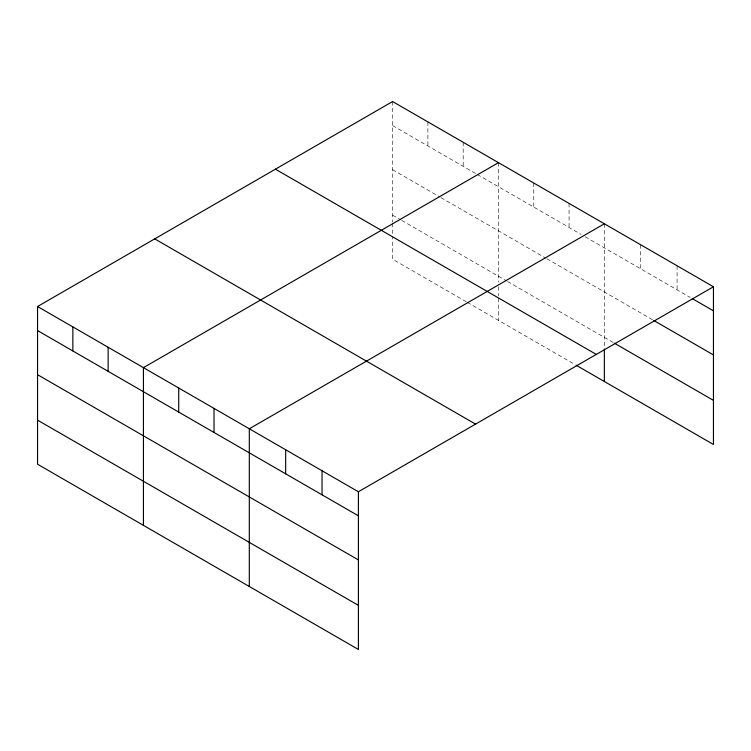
<?xml version="1.0" encoding="UTF-8"?>
<svg xmlns="http://www.w3.org/2000/svg" width="751" height="751" viewBox="0 0 751 751"><rect width="100%" height="100%" fill="white"/><g stroke="black" fill="none" stroke-linecap="round" stroke-linejoin="round"><path stroke-width="0.56" stroke-dasharray="3.75 2.82" d="M392.604 101.535L392.604 222.099M392.604 125.595L476.303 173.913M477.307 174.495L581.171 234.462M585.207 236.79L690.216 297.415M392.604 169.698L440.002 197.062M441.006 197.644L545.874 258.184M546.888 258.766L652.844 319.945M392.604 215.133L400.668 219.79M401.682 220.372L506.55 280.921M507.554 281.503L613.454 342.644M466.211 301.742L392.604 259.245L392.604 237.185M467.225 302.324L575.116 364.62M677.083 265.779L677.083 289.839M640.725 244.779L640.725 268.839M604.358 223.789L604.358 347.844M569.07 203.418L569.07 227.469M533.773 183.037L533.773 207.098M498.486 162.657L498.486 282.066M498.486 286.713L498.486 295.997M498.486 298.316L498.486 320.367M463.189 142.286L463.189 166.346M427.901 121.906L427.901 145.966M392.604 223.263L392.604 234.866"/><path stroke-width="1.13" d="M37.55 306.521L358.396 491.755L358.396 649.465L37.55 464.231L37.55 306.521L392.604 101.535L713.45 286.769L713.45 444.479L576.13 365.202M498.486 162.657L143.432 367.652L143.432 525.362M604.358 223.789L249.313 428.774L249.313 586.484M358.396 491.755L713.45 286.769M692.234 298.588L713.45 310.83M653.858 320.527L713.45 354.932M614.459 343.226L713.45 400.377M275.439 169.182L596.285 354.416M154.715 238.874L475.561 424.118M37.55 330.581L358.396 515.815M37.55 374.683L358.396 559.927M37.55 420.128L358.396 605.362M604.358 348.999L604.358 381.499M322.038 470.764L322.038 494.825M285.671 449.774L285.671 473.834M214.016 408.403L214.016 432.463M178.719 388.023L178.719 412.083M108.135 347.272L108.135 371.332M72.847 326.901L72.847 350.952"/></g></svg>
